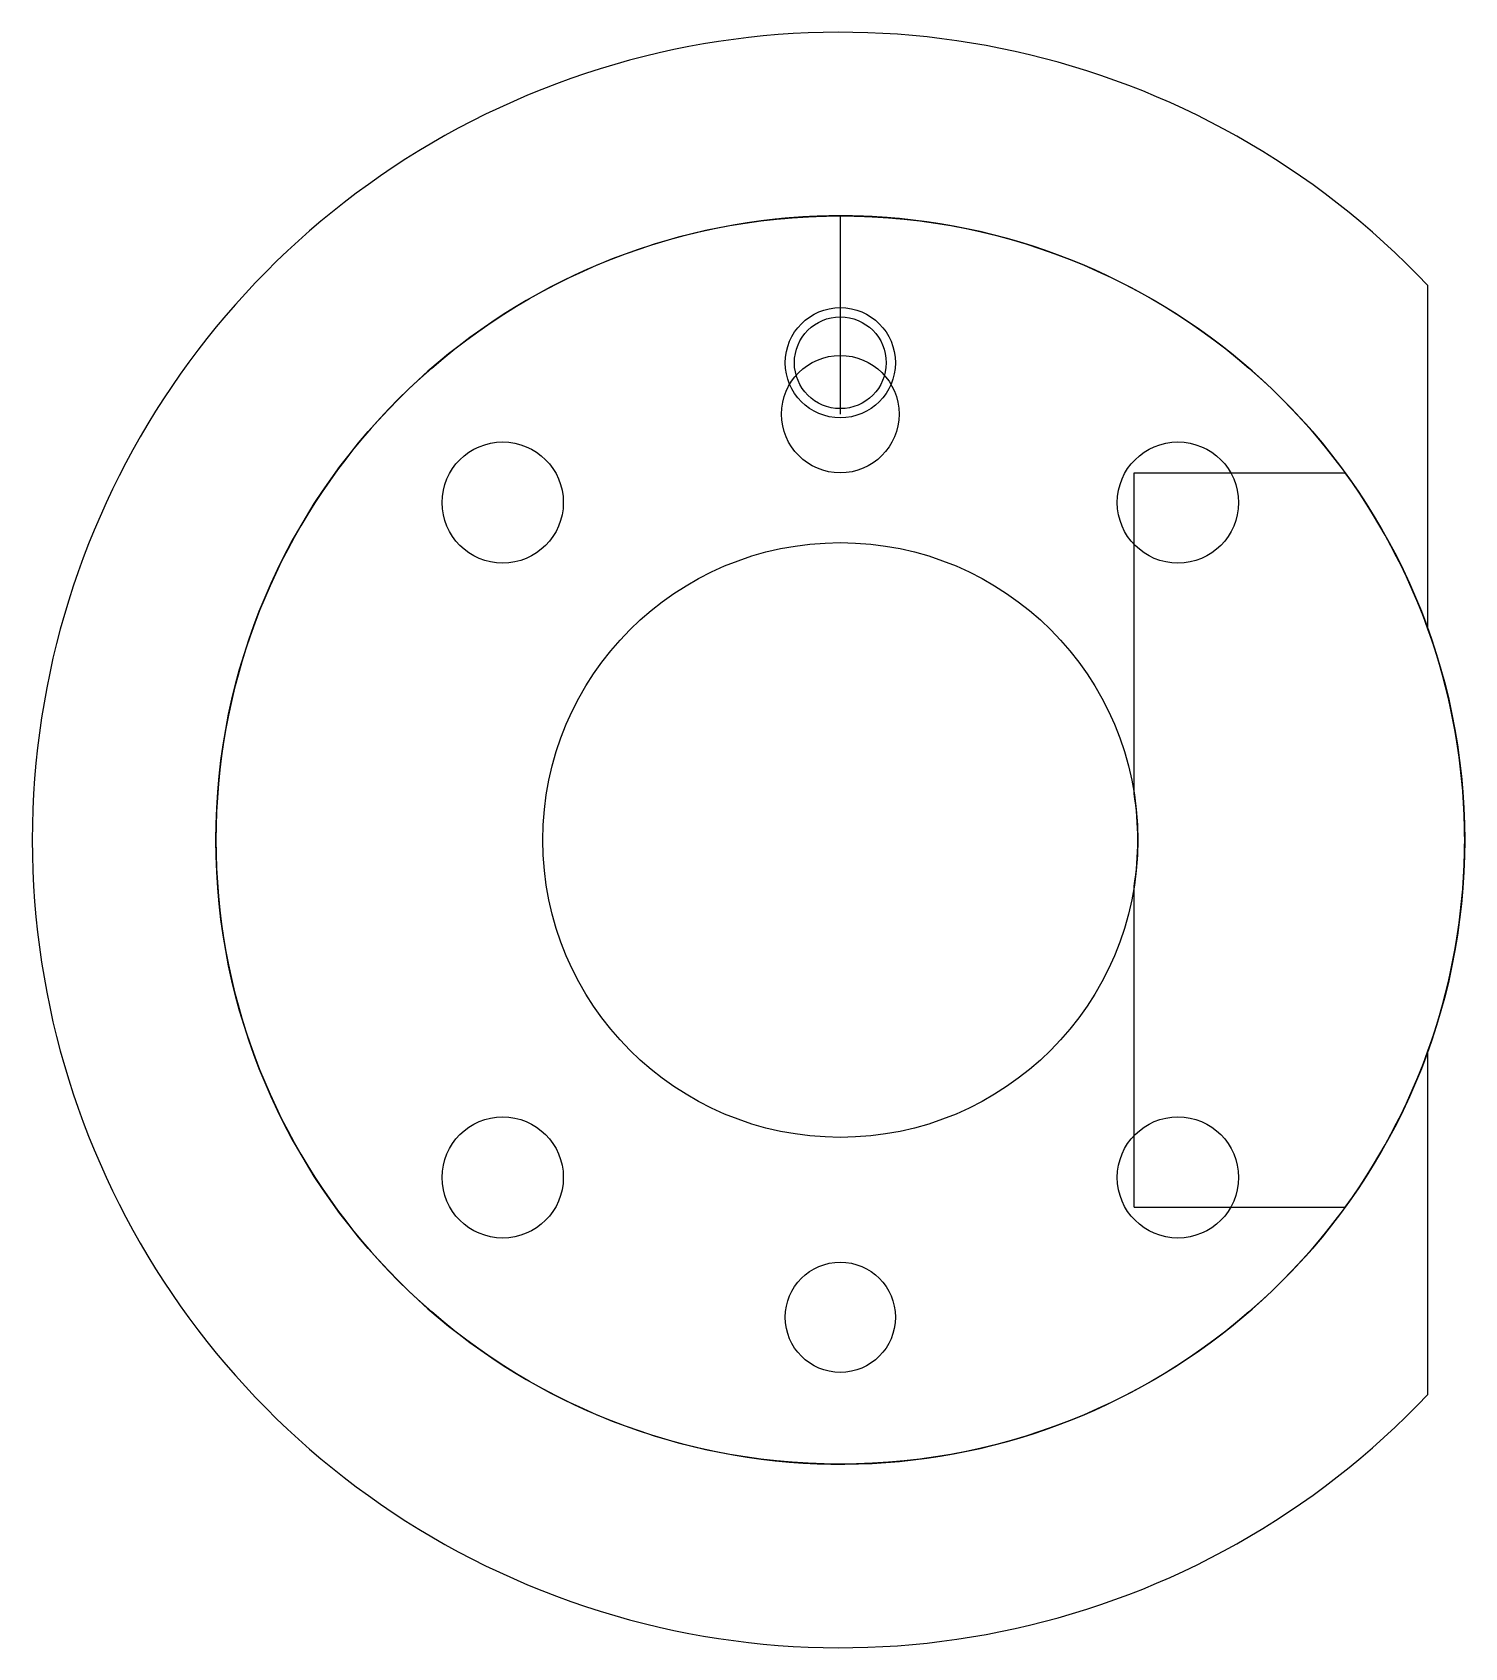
# Model space of a CAD drawing. Header units: millimetres. Extents: x -22 to 17, y -22 to 22.
import ezdxf

# ---------------------------------------------------------------- set-up
doc = ezdxf.new("R2010")
doc.units = ezdxf.units.MM
doc.layers.add('Part', color=7, linetype='CONTINUOUS')

msp = doc.modelspace()

# ---------------------------------------------------------------- linework, layer by layer
at = {"layer": 'Part'}
for p, q in [((0, 17, 88.75), (0, 13, 88.75)), ((0, 17, 88.75), (0, 13, 88.75)), ((0, 17, 93.4), (0, 11.6, 93.4)), ((0, 17, 93.4), (0, 11.6, 93.4)), ((0, 17, 98.75), (0, 13, 98.75)), ((0, 17, 98.75), (0, 13, 98.75)), ((0, 17, 163.75), (0, 13, 163.75)), ((0, 17, 163.75), (0, 13, 163.75)), ((0, 17, 168.4), (0, 11.6, 168.4)), ((0, 17, 168.4), (0, 11.6, 168.4)), ((0, 17, 173.75), (0, 13, 173.75)), ((0, 17, 173.75), (0, 13, 173.75)), ((0, 17, 238.75), (0, 13, 238.75)), ((0, 17, 238.75), (0, 13, 238.75)), ((0, 17, 243.4), (0, 11.6, 243.4)), ((0, 17, 243.4), (0, 11.6, 243.4)), ((0, 17, 248.75), (0, 13, 248.75)), ((0, 17, 248.75), (0, 13, 248.75)), ((16, 5.745, 8), (16, 15.1, 8)), ((16, 5.745, 8), (16, 15.1, 8)), ((16, 15.1), (16, 15.1, 8)), ((16, 5.745), (16, 15.1)), ((16, 5.745), (16, 15.1)), ((16, 15.1), (16, 15.1, 8)), ((1.5, 13, 274), (1.5, 13, 280)), ((1.5, 13, 274), (1.5, 13, 280)), ((8, 1.269, 12), (8, 10, 12)), ((8, 10, 12), (13.748, 10, 12)), ((8, 10, 12), (13.748, 10, 12)), ((8, 10, 30), (13.748, 10, 30)), ((8, 10, 12), (8, 10, 30)), ((8, 1.269, 30), (8, 10, 30)), ((8, 10, 30), (13.748, 10, 30)), ((8, 1.269, 30), (8, 10, 30)), ((8, 10, 12), (8, 10, 30)), ((8, 1.269, 12), (8, 10, 12)), ((13.748, 10, 12), (13.748, 10, 30)), ((13.748, 10, 12), (13.748, 10, 30)), ((-7.542, 9.192, 269), (-7.542, 9.192, 280)), ((-7.542, 9.192, 269), (-7.542, 9.192, 280)), ((10.842, 9.192, 269), (10.842, 9.192, 280)), ((10.842, 9.192, 269), (10.842, 9.192, 280)), ((16, 5.745), (16, 5.745, 8)), ((16, 5.745), (16, 5.745, 8)), ((8, 1.269, 12), (8, 1.269, 30)), ((8, 1.269, 12), (8, 1.269, 30)), ((8.1, 0, 30), (8.1, 0, 280)), ((8.1, 0), (8.1, 0, 12)), ((8.1, 0), (8.1, 0, 12)), ((8.1, 0, 30), (8.1, 0, 280)), ((17, 0), (17, 0, 12)), ((17, 0, 30), (17, 0, 280)), ((17, 0, 30), (17, 0, 280)), ((17, 0), (17, 0, 12)), ((8, -10, 12), (8, -1.269, 12)), ((8, -10, 30), (8, -1.269, 30)), ((8, -1.269, 12), (8, -1.269, 30)), ((8, -10, 30), (8, -1.269, 30)), ((8, -1.269, 12), (8, -1.269, 30)), ((8, -10, 12), (8, -1.269, 12)), ((16, -5.745), (16, -5.745, 8)), ((16, -15.1, 8), (16, -5.745, 8)), ((16, -5.745), (16, -5.745, 8)), ((16, -15.1), (16, -5.745)), ((16, -15.1, 8), (16, -5.745, 8)), ((16, -15.1), (16, -5.745)), ((-7.542, -9.192, 269), (-7.542, -9.192, 280)), ((-7.542, -9.192, 269), (-7.542, -9.192, 280)), ((10.842, -9.192, 269), (10.842, -9.192, 280)), ((10.842, -9.192, 269), (10.842, -9.192, 280)), ((8, -10, 12), (13.748, -10, 12)), ((8, -10, 30), (13.748, -10, 30)), ((8, -10, 12), (13.748, -10, 12)), ((8, -10, 30), (13.748, -10, 30)), ((8, -10, 12), (8, -10, 30)), ((8, -10, 12), (8, -10, 30)), ((13.748, -10, 12), (13.748, -10, 30)), ((13.748, -10, 12), (13.748, -10, 30)), ((1.5, -13, 274), (1.5, -13, 280)), ((1.5, -13, 274), (1.5, -13, 280)), ((16, -15.1), (16, -15.1, 8)), ((16, -15.1), (16, -15.1, 8))]:
    msp.add_line(p, q, dxfattribs=at)
for centre, radius in [((0, 0, 280), 17), ((0, 0, 280), 17), ((0, 13, 280), 1.5), ((0, 13, 280), 1.5), ((0, 13, 274), 1.5), ((0, 13, 274), 1.5), ((0, 13, 90), 1.25), ((0, 13, 100), 1.25), ((0, 13, 165), 1.25), ((0, 13, 175), 1.25), ((0, 13, 240), 1.25), ((0, 13, 250), 1.25), ((0, 13, 90), 1.25), ((0, 13, 100), 1.25), ((0, 13, 165), 1.25), ((0, 13, 175), 1.25), ((0, 13, 240), 1.25), ((0, 13, 250), 1.25), ((0, 11.6, 95), 1.6), ((0, 11.6, 170), 1.6), ((0, 11.6, 245), 1.6), ((0, 11.6, 95), 1.6), ((0, 11.6, 170), 1.6), ((0, 11.6, 245), 1.6), ((-9.192, 9.192, 280), 1.65), ((-9.192, 9.192, 280), 1.65), ((-9.192, 9.192, 269), 1.65), ((-9.192, 9.192, 269), 1.65), ((9.192, 9.192, 280), 1.65), ((9.192, 9.192, 280), 1.65), ((9.192, 9.192, 269), 1.65), ((9.192, 9.192, 269), 1.65), ((0, 0), 8.1), ((0, 0, 280), 8.1), ((0, 0), 8.1), ((0, 0, 280), 8.1), ((-9.192, -9.192, 280), 1.65), ((-9.192, -9.192, 280), 1.65), ((-9.192, -9.192, 269), 1.65), ((-9.192, -9.192, 269), 1.65), ((9.192, -9.192, 280), 1.65), ((9.192, -9.192, 280), 1.65), ((9.192, -9.192, 269), 1.65), ((9.192, -9.192, 269), 1.65), ((0, -13, 280), 1.5), ((0, -13, 280), 1.5), ((0, -13, 274), 1.5), ((0, -13, 274), 1.5)]:
    msp.add_circle(centre, radius, dxfattribs=at)
for centre, radius, start, end in [((0, 0, 8), 22, 43.3418, -43.3418), ((0, 0), 22, 43.3418, -43.3418), ((0, 0, 8), 22, 43.3418, -43.3418), ((0, 0), 22, 43.3418, -43.3418), ((0, 0, 8), 17, 19.7499, -19.7499), ((0, 0, 8), 17, 19.7499, -19.7499), ((0, 0, 12), 17, 0, 36.0319), ((0, 0, 30), 17, 0, 36.0319), ((0, 0, 12), 17, 0, 36.0319), ((0, 0, 30), 17, 0, 36.0319), ((0, 0), 17, 0, 19.7499), ((0, 0), 17, 0, 19.7499), ((0, 0, 12), 8.1, 0, 9.0125), ((0, 0, 30), 8.1, 0, 9.0125), ((0, 0, 12), 8.1, 0, 9.0125), ((0, 0, 30), 8.1, 0, 9.0125), ((0, 0, 12), 8.1, -9.0125, 0), ((0, 0, 30), 8.1, -9.0125, 0), ((0, 0, 30), 8.1, -9.0125, 0), ((0, 0, 12), 8.1, -9.0125, 0), ((0, 0, 30), 17, -36.0319, 0), ((0, 0, 12), 17, -36.0319, 0), ((0, 0, 12), 17, -36.0319, 0), ((0, 0, 30), 17, -36.0319, 0), ((0, 0), 17, -19.7499, 0), ((0, 0), 17, -19.7499, 0)]:
    msp.add_arc(centre, radius, start, end, dxfattribs=at)
for points, knots in [([(0, 17, 96.6), (-0.474, 17.001, 96.602), (-0.935, 16.977, 96.383), (-1.233, 16.955, 96.02), (-1.469, 16.938, 95.736), (-1.601, 16.924, 95.369), (-1.6, 16.925, 95), (-1.6, 16.924, 94.645), (-1.482, 16.937, 94.282), (-1.233, 16.955, 93.98), (-0.972, 16.975, 93.656), (-0.515, 17, 93.397), (0, 17, 93.4)], [0.552865, 0.552865, 0.552865, 0.552865, 0.6860409, 0.6860409, 0.6860409, 0.7908955, 0.7908955, 0.7908955, 0.8920989, 0.8920989, 0.8920989, 1, 1, 1, 1]), ([(0, 17, 171.6), (-0.474, 17.001, 171.602), (-0.935, 16.977, 171.383), (-1.233, 16.955, 171.02), (-1.469, 16.938, 170.736), (-1.601, 16.924, 170.369), (-1.6, 16.925, 170), (-1.6, 16.924, 169.645), (-1.482, 16.937, 169.282), (-1.233, 16.955, 168.98), (-0.972, 16.975, 168.656), (-0.515, 17, 168.397), (0, 17, 168.4)], [0.552865, 0.552865, 0.552865, 0.552865, 0.6860409, 0.6860409, 0.6860409, 0.7908955, 0.7908955, 0.7908955, 0.8920989, 0.8920989, 0.8920989, 1, 1, 1, 1]), ([(0, 17, 246.6), (-0.474, 17.001, 246.602), (-0.935, 16.977, 246.383), (-1.233, 16.955, 246.02), (-1.469, 16.938, 245.736), (-1.601, 16.924, 245.369), (-1.6, 16.925, 245), (-1.6, 16.924, 244.645), (-1.482, 16.937, 244.282), (-1.233, 16.955, 243.98), (-0.972, 16.975, 243.656), (-0.515, 17, 243.397), (0, 17, 243.4)], [0.552865, 0.552865, 0.552865, 0.552865, 0.6860409, 0.6860409, 0.6860409, 0.7908955, 0.7908955, 0.7908955, 0.8920989, 0.8920989, 0.8920989, 1, 1, 1, 1]), ([(0, 17, 96.6), (-0.474, 17.001, 96.602), (-0.935, 16.977, 96.383), (-1.233, 16.955, 96.02), (-1.469, 16.938, 95.736), (-1.601, 16.924, 95.369), (-1.6, 16.925, 95), (-1.6, 16.924, 94.645), (-1.482, 16.937, 94.282), (-1.233, 16.955, 93.98), (-0.972, 16.975, 93.656), (-0.515, 17, 93.397), (0, 17, 93.4)], [0.552865, 0.552865, 0.552865, 0.552865, 0.6860409, 0.6860409, 0.6860409, 0.7908955, 0.7908955, 0.7908955, 0.8920989, 0.8920989, 0.8920989, 1, 1, 1, 1]), ([(0, 17, 171.6), (-0.474, 17.001, 171.602), (-0.935, 16.977, 171.383), (-1.233, 16.955, 171.02), (-1.469, 16.938, 170.736), (-1.601, 16.924, 170.369), (-1.6, 16.925, 170), (-1.6, 16.924, 169.645), (-1.482, 16.937, 169.282), (-1.233, 16.955, 168.98), (-0.972, 16.975, 168.656), (-0.515, 17, 168.397), (0, 17, 168.4)], [0.552865, 0.552865, 0.552865, 0.552865, 0.6860409, 0.6860409, 0.6860409, 0.7908955, 0.7908955, 0.7908955, 0.8920989, 0.8920989, 0.8920989, 1, 1, 1, 1]), ([(0, 17, 246.6), (-0.474, 17.001, 246.602), (-0.935, 16.977, 246.383), (-1.233, 16.955, 246.02), (-1.469, 16.938, 245.736), (-1.601, 16.924, 245.369), (-1.6, 16.925, 245), (-1.6, 16.924, 244.645), (-1.482, 16.937, 244.282), (-1.233, 16.955, 243.98), (-0.972, 16.975, 243.656), (-0.515, 17, 243.397), (0, 17, 243.4)], [0.552865, 0.552865, 0.552865, 0.552865, 0.6860409, 0.6860409, 0.6860409, 0.7908955, 0.7908955, 0.7908955, 0.8920989, 0.8920989, 0.8920989, 1, 1, 1, 1]), ([(0, 17, 91.25), (-0.106, 17, 91.25), (-0.209, 16.999, 91.237), (-0.311, 16.997, 91.211), (-0.621, 16.991, 91.131), (-0.861, 16.979, 90.946), (-1.017, 16.97, 90.726), (-1.175, 16.96, 90.506), (-1.25, 16.954, 90.25), (-1.25, 16.954, 90), (-1.25, 16.954, 89.733), (-1.165, 16.961, 89.463), (-0.988, 16.971, 89.234), (-0.782, 16.983, 88.962), (-0.413, 17, 88.747), (0, 17, 88.75)], [0.5003508, 0.5003508, 0.5003508, 0.5003508, 0.5353728, 0.5353728, 0.5353728, 0.6426374, 0.6426374, 0.6426374, 0.749902, 0.749902, 0.749902, 0.8647228, 0.8647228, 0.8647228, 1, 1, 1, 1]), ([(0, 17, 101.25), (-0.106, 17, 101.25), (-0.209, 16.999, 101.237), (-0.311, 16.997, 101.211), (-0.621, 16.991, 101.131), (-0.861, 16.979, 100.946), (-1.017, 16.97, 100.726), (-1.175, 16.96, 100.506), (-1.25, 16.954, 100.25), (-1.25, 16.954, 100), (-1.25, 16.954, 99.733), (-1.165, 16.961, 99.463), (-0.988, 16.971, 99.234), (-0.782, 16.983, 98.962), (-0.413, 17, 98.747), (0, 17, 98.75)], [0.5003508, 0.5003508, 0.5003508, 0.5003508, 0.5353728, 0.5353728, 0.5353728, 0.6426374, 0.6426374, 0.6426374, 0.749902, 0.749902, 0.749902, 0.8647228, 0.8647228, 0.8647228, 1, 1, 1, 1]), ([(0, 17, 166.25), (-0.106, 17, 166.25), (-0.209, 16.999, 166.237), (-0.311, 16.997, 166.211), (-0.621, 16.991, 166.131), (-0.861, 16.979, 165.946), (-1.017, 16.97, 165.726), (-1.175, 16.96, 165.506), (-1.25, 16.954, 165.25), (-1.25, 16.954, 165), (-1.25, 16.954, 164.733), (-1.165, 16.961, 164.463), (-0.988, 16.971, 164.234), (-0.782, 16.983, 163.962), (-0.413, 17, 163.747), (0, 17, 163.75)], [0.5003508, 0.5003508, 0.5003508, 0.5003508, 0.5353728, 0.5353728, 0.5353728, 0.6426374, 0.6426374, 0.6426374, 0.749902, 0.749902, 0.749902, 0.8647228, 0.8647228, 0.8647228, 1, 1, 1, 1]), ([(0, 17, 176.25), (-0.106, 17, 176.25), (-0.209, 16.999, 176.237), (-0.311, 16.997, 176.211), (-0.621, 16.991, 176.131), (-0.861, 16.979, 175.946), (-1.017, 16.97, 175.726), (-1.175, 16.96, 175.506), (-1.25, 16.954, 175.25), (-1.25, 16.954, 175), (-1.25, 16.954, 174.733), (-1.165, 16.961, 174.463), (-0.988, 16.971, 174.234), (-0.782, 16.983, 173.962), (-0.413, 17, 173.747), (0, 17, 173.75)], [0.5003508, 0.5003508, 0.5003508, 0.5003508, 0.5353728, 0.5353728, 0.5353728, 0.6426374, 0.6426374, 0.6426374, 0.749902, 0.749902, 0.749902, 0.8647228, 0.8647228, 0.8647228, 1, 1, 1, 1]), ([(0, 17, 241.25), (-0.106, 17, 241.25), (-0.209, 16.999, 241.237), (-0.311, 16.997, 241.211), (-0.621, 16.991, 241.131), (-0.861, 16.979, 240.946), (-1.017, 16.97, 240.726), (-1.175, 16.96, 240.506), (-1.25, 16.954, 240.25), (-1.25, 16.954, 240), (-1.25, 16.954, 239.733), (-1.165, 16.961, 239.463), (-0.988, 16.971, 239.234), (-0.782, 16.983, 238.962), (-0.413, 17, 238.747), (0, 17, 238.75)], [0.5003508, 0.5003508, 0.5003508, 0.5003508, 0.5353728, 0.5353728, 0.5353728, 0.6426374, 0.6426374, 0.6426374, 0.749902, 0.749902, 0.749902, 0.8647228, 0.8647228, 0.8647228, 1, 1, 1, 1]), ([(0, 17, 251.25), (-0.106, 17, 251.25), (-0.209, 16.999, 251.237), (-0.311, 16.997, 251.211), (-0.621, 16.991, 251.131), (-0.861, 16.979, 250.946), (-1.017, 16.97, 250.726), (-1.175, 16.96, 250.506), (-1.25, 16.954, 250.25), (-1.25, 16.954, 250), (-1.25, 16.954, 249.733), (-1.165, 16.961, 249.463), (-0.988, 16.971, 249.234), (-0.782, 16.983, 248.962), (-0.413, 17, 248.747), (0, 17, 248.75)], [0.5003508, 0.5003508, 0.5003508, 0.5003508, 0.5353728, 0.5353728, 0.5353728, 0.6426374, 0.6426374, 0.6426374, 0.749902, 0.749902, 0.749902, 0.8647228, 0.8647228, 0.8647228, 1, 1, 1, 1]), ([(0, 17, 91.25), (-0.106, 17, 91.25), (-0.209, 16.999, 91.237), (-0.311, 16.997, 91.211), (-0.621, 16.991, 91.131), (-0.861, 16.979, 90.946), (-1.017, 16.97, 90.726), (-1.175, 16.96, 90.506), (-1.25, 16.954, 90.25), (-1.25, 16.954, 90), (-1.25, 16.954, 89.733), (-1.165, 16.961, 89.463), (-0.988, 16.971, 89.234), (-0.782, 16.983, 88.962), (-0.413, 17, 88.747), (0, 17, 88.75)], [0.5003508, 0.5003508, 0.5003508, 0.5003508, 0.5353728, 0.5353728, 0.5353728, 0.6426374, 0.6426374, 0.6426374, 0.749902, 0.749902, 0.749902, 0.8647228, 0.8647228, 0.8647228, 1, 1, 1, 1]), ([(0, 17, 101.25), (-0.106, 17, 101.25), (-0.209, 16.999, 101.237), (-0.311, 16.997, 101.211), (-0.621, 16.991, 101.131), (-0.861, 16.979, 100.946), (-1.017, 16.97, 100.726), (-1.175, 16.96, 100.506), (-1.25, 16.954, 100.25), (-1.25, 16.954, 100), (-1.25, 16.954, 99.733), (-1.165, 16.961, 99.463), (-0.988, 16.971, 99.234), (-0.782, 16.983, 98.962), (-0.413, 17, 98.747), (0, 17, 98.75)], [0.5003508, 0.5003508, 0.5003508, 0.5003508, 0.5353728, 0.5353728, 0.5353728, 0.6426374, 0.6426374, 0.6426374, 0.749902, 0.749902, 0.749902, 0.8647228, 0.8647228, 0.8647228, 1, 1, 1, 1]), ([(0, 17, 166.25), (-0.106, 17, 166.25), (-0.209, 16.999, 166.237), (-0.311, 16.997, 166.211), (-0.621, 16.991, 166.131), (-0.861, 16.979, 165.946), (-1.017, 16.97, 165.726), (-1.175, 16.96, 165.506), (-1.25, 16.954, 165.25), (-1.25, 16.954, 165), (-1.25, 16.954, 164.733), (-1.165, 16.961, 164.463), (-0.988, 16.971, 164.234), (-0.782, 16.983, 163.962), (-0.413, 17, 163.747), (0, 17, 163.75)], [0.5003508, 0.5003508, 0.5003508, 0.5003508, 0.5353728, 0.5353728, 0.5353728, 0.6426374, 0.6426374, 0.6426374, 0.749902, 0.749902, 0.749902, 0.8647228, 0.8647228, 0.8647228, 1, 1, 1, 1]), ([(0, 17, 176.25), (-0.106, 17, 176.25), (-0.209, 16.999, 176.237), (-0.311, 16.997, 176.211), (-0.621, 16.991, 176.131), (-0.861, 16.979, 175.946), (-1.017, 16.97, 175.726), (-1.175, 16.96, 175.506), (-1.25, 16.954, 175.25), (-1.25, 16.954, 175), (-1.25, 16.954, 174.733), (-1.165, 16.961, 174.463), (-0.988, 16.971, 174.234), (-0.782, 16.983, 173.962), (-0.413, 17, 173.747), (0, 17, 173.75)], [0.5003508, 0.5003508, 0.5003508, 0.5003508, 0.5353728, 0.5353728, 0.5353728, 0.6426374, 0.6426374, 0.6426374, 0.749902, 0.749902, 0.749902, 0.8647228, 0.8647228, 0.8647228, 1, 1, 1, 1]), ([(0, 17, 241.25), (-0.106, 17, 241.25), (-0.209, 16.999, 241.237), (-0.311, 16.997, 241.211), (-0.621, 16.991, 241.131), (-0.861, 16.979, 240.946), (-1.017, 16.97, 240.726), (-1.175, 16.96, 240.506), (-1.25, 16.954, 240.25), (-1.25, 16.954, 240), (-1.25, 16.954, 239.733), (-1.165, 16.961, 239.463), (-0.988, 16.971, 239.234), (-0.782, 16.983, 238.962), (-0.413, 17, 238.747), (0, 17, 238.75)], [0.5003508, 0.5003508, 0.5003508, 0.5003508, 0.5353728, 0.5353728, 0.5353728, 0.6426374, 0.6426374, 0.6426374, 0.749902, 0.749902, 0.749902, 0.8647228, 0.8647228, 0.8647228, 1, 1, 1, 1]), ([(0, 17, 251.25), (-0.106, 17, 251.25), (-0.209, 16.999, 251.237), (-0.311, 16.997, 251.211), (-0.621, 16.991, 251.131), (-0.861, 16.979, 250.946), (-1.017, 16.97, 250.726), (-1.175, 16.96, 250.506), (-1.25, 16.954, 250.25), (-1.25, 16.954, 250), (-1.25, 16.954, 249.733), (-1.165, 16.961, 249.463), (-0.988, 16.971, 249.234), (-0.782, 16.983, 248.962), (-0.413, 17, 248.747), (0, 17, 248.75)], [0.5003508, 0.5003508, 0.5003508, 0.5003508, 0.5353728, 0.5353728, 0.5353728, 0.6426374, 0.6426374, 0.6426374, 0.749902, 0.749902, 0.749902, 0.8647228, 0.8647228, 0.8647228, 1, 1, 1, 1]), ([(0, 17, 88.75), (0.413, 17, 88.747), (0.782, 16.983, 88.962), (0.988, 16.971, 89.234), (1.165, 16.961, 89.463), (1.25, 16.954, 89.733), (1.25, 16.954, 90), (1.25, 16.954, 90.349), (1.104, 16.966, 90.707), (0.797, 16.981, 90.963), (0.594, 16.991, 91.134), (0.3, 17, 91.252), (0, 17, 91.25)], [0, 0, 0, 0, 0.1353184, 0.1353184, 0.1353184, 0.2501375, 0.2501375, 0.2501375, 0.4004004, 0.4004004, 0.4004004, 0.5003508, 0.5003508, 0.5003508, 0.5003508]), ([(0, 17, 93.4), (0.515, 17, 93.397), (0.971, 16.975, 93.656), (1.233, 16.955, 93.98), (1.482, 16.937, 94.283), (1.6, 16.924, 94.644), (1.6, 16.925, 95), (1.599, 16.924, 95.444), (1.416, 16.945, 95.901), (1.02, 16.969, 96.233), (0.764, 16.985, 96.449), (0.387, 17, 96.603), (0, 17, 96.6)], [0, 0, 0, 0, 0.142471, 0.142471, 0.142471, 0.2763878, 0.2763878, 0.2763878, 0.4439953, 0.4439953, 0.4439953, 0.552865, 0.552865, 0.552865, 0.552865]), ([(0, 17, 98.75), (0.413, 17, 98.747), (0.782, 16.983, 98.962), (0.988, 16.971, 99.234), (1.165, 16.961, 99.463), (1.25, 16.954, 99.733), (1.25, 16.954, 100), (1.25, 16.954, 100.349), (1.104, 16.966, 100.707), (0.797, 16.981, 100.963), (0.594, 16.991, 101.134), (0.3, 17, 101.252), (0, 17, 101.25)], [0, 0, 0, 0, 0.1353184, 0.1353184, 0.1353184, 0.2501375, 0.2501375, 0.2501375, 0.4004004, 0.4004004, 0.4004004, 0.5003508, 0.5003508, 0.5003508, 0.5003508]), ([(0, 17, 163.75), (0.413, 17, 163.747), (0.782, 16.983, 163.962), (0.988, 16.971, 164.234), (1.165, 16.961, 164.463), (1.25, 16.954, 164.733), (1.25, 16.954, 165), (1.25, 16.954, 165.349), (1.104, 16.966, 165.707), (0.797, 16.981, 165.963), (0.594, 16.991, 166.134), (0.3, 17, 166.252), (0, 17, 166.25)], [0, 0, 0, 0, 0.1353184, 0.1353184, 0.1353184, 0.2501375, 0.2501375, 0.2501375, 0.4004004, 0.4004004, 0.4004004, 0.5003508, 0.5003508, 0.5003508, 0.5003508]), ([(0, 17, 168.4), (0.515, 17, 168.397), (0.971, 16.975, 168.656), (1.233, 16.955, 168.98), (1.482, 16.937, 169.283), (1.6, 16.924, 169.644), (1.6, 16.925, 170), (1.599, 16.924, 170.444), (1.416, 16.945, 170.901), (1.02, 16.969, 171.233), (0.764, 16.985, 171.449), (0.387, 17, 171.603), (0, 17, 171.6)], [0, 0, 0, 0, 0.1424709, 0.1424709, 0.1424709, 0.2763878, 0.2763878, 0.2763878, 0.4439953, 0.4439953, 0.4439953, 0.552865, 0.552865, 0.552865, 0.552865]), ([(0, 17, 173.75), (0.413, 17, 173.747), (0.782, 16.983, 173.962), (0.988, 16.971, 174.234), (1.165, 16.961, 174.463), (1.25, 16.954, 174.733), (1.25, 16.954, 175), (1.25, 16.954, 175.349), (1.104, 16.966, 175.707), (0.797, 16.981, 175.963), (0.594, 16.991, 176.134), (0.3, 17, 176.252), (0, 17, 176.25)], [0, 0, 0, 0, 0.1353184, 0.1353184, 0.1353184, 0.2501375, 0.2501375, 0.2501375, 0.4004004, 0.4004004, 0.4004004, 0.5003508, 0.5003508, 0.5003508, 0.5003508]), ([(0, 17, 238.75), (0.413, 17, 238.747), (0.782, 16.983, 238.962), (0.988, 16.971, 239.234), (1.165, 16.961, 239.463), (1.25, 16.954, 239.733), (1.25, 16.954, 240), (1.25, 16.954, 240.349), (1.104, 16.966, 240.707), (0.797, 16.981, 240.963), (0.594, 16.991, 241.134), (0.3, 17, 241.252), (0, 17, 241.25)], [0, 0, 0, 0, 0.1353184, 0.1353184, 0.1353184, 0.2501375, 0.2501375, 0.2501375, 0.4004004, 0.4004004, 0.4004004, 0.5003508, 0.5003508, 0.5003508, 0.5003508]), ([(0, 17, 243.4), (0.515, 17, 243.397), (0.971, 16.975, 243.656), (1.233, 16.955, 243.98), (1.482, 16.937, 244.283), (1.6, 16.924, 244.644), (1.6, 16.925, 245), (1.599, 16.924, 245.444), (1.416, 16.945, 245.901), (1.02, 16.969, 246.233), (0.764, 16.985, 246.449), (0.387, 17, 246.603), (0, 17, 246.6)], [0, 0, 0, 0, 0.142471, 0.142471, 0.142471, 0.2763878, 0.2763878, 0.2763878, 0.4439953, 0.4439953, 0.4439953, 0.552865, 0.552865, 0.552865, 0.552865]), ([(0, 17, 248.75), (0.413, 17, 248.747), (0.782, 16.983, 248.962), (0.988, 16.971, 249.234), (1.165, 16.961, 249.463), (1.25, 16.954, 249.733), (1.25, 16.954, 250), (1.25, 16.954, 250.349), (1.104, 16.966, 250.707), (0.797, 16.981, 250.963), (0.594, 16.991, 251.134), (0.3, 17, 251.252), (0, 17, 251.25)], [0, 0, 0, 0, 0.1353184, 0.1353184, 0.1353184, 0.2501375, 0.2501375, 0.2501375, 0.4004004, 0.4004004, 0.4004004, 0.5003508, 0.5003508, 0.5003508, 0.5003508]), ([(0, 17, 88.75), (0.413, 17, 88.747), (0.782, 16.983, 88.962), (0.988, 16.971, 89.234), (1.165, 16.961, 89.463), (1.25, 16.954, 89.733), (1.25, 16.954, 90), (1.25, 16.954, 90.349), (1.104, 16.966, 90.707), (0.797, 16.981, 90.963), (0.594, 16.991, 91.134), (0.3, 17, 91.252), (0, 17, 91.25)], [0, 0, 0, 0, 0.1353184, 0.1353184, 0.1353184, 0.2501375, 0.2501375, 0.2501375, 0.4004004, 0.4004004, 0.4004004, 0.5003508, 0.5003508, 0.5003508, 0.5003508]), ([(0, 17, 93.4), (0.515, 17, 93.397), (0.971, 16.975, 93.656), (1.233, 16.955, 93.98), (1.482, 16.937, 94.283), (1.6, 16.924, 94.644), (1.6, 16.925, 95), (1.599, 16.924, 95.444), (1.416, 16.945, 95.901), (1.02, 16.969, 96.233), (0.764, 16.985, 96.449), (0.387, 17, 96.603), (0, 17, 96.6)], [0, 0, 0, 0, 0.142471, 0.142471, 0.142471, 0.2763878, 0.2763878, 0.2763878, 0.4439953, 0.4439953, 0.4439953, 0.552865, 0.552865, 0.552865, 0.552865]), ([(0, 17, 98.75), (0.413, 17, 98.747), (0.782, 16.983, 98.962), (0.988, 16.971, 99.234), (1.165, 16.961, 99.463), (1.25, 16.954, 99.733), (1.25, 16.954, 100), (1.25, 16.954, 100.349), (1.104, 16.966, 100.707), (0.797, 16.981, 100.963), (0.594, 16.991, 101.134), (0.3, 17, 101.252), (0, 17, 101.25)], [0, 0, 0, 0, 0.1353184, 0.1353184, 0.1353184, 0.2501375, 0.2501375, 0.2501375, 0.4004004, 0.4004004, 0.4004004, 0.5003508, 0.5003508, 0.5003508, 0.5003508]), ([(0, 17, 163.75), (0.413, 17, 163.747), (0.782, 16.983, 163.962), (0.988, 16.971, 164.234), (1.165, 16.961, 164.463), (1.25, 16.954, 164.733), (1.25, 16.954, 165), (1.25, 16.954, 165.349), (1.104, 16.966, 165.707), (0.797, 16.981, 165.963), (0.594, 16.991, 166.134), (0.3, 17, 166.252), (0, 17, 166.25)], [0, 0, 0, 0, 0.1353184, 0.1353184, 0.1353184, 0.2501375, 0.2501375, 0.2501375, 0.4004004, 0.4004004, 0.4004004, 0.5003508, 0.5003508, 0.5003508, 0.5003508]), ([(0, 17, 168.4), (0.515, 17, 168.397), (0.971, 16.975, 168.656), (1.233, 16.955, 168.98), (1.482, 16.937, 169.283), (1.6, 16.924, 169.644), (1.6, 16.925, 170), (1.599, 16.924, 170.444), (1.416, 16.945, 170.901), (1.02, 16.969, 171.233), (0.764, 16.985, 171.449), (0.387, 17, 171.603), (0, 17, 171.6)], [0, 0, 0, 0, 0.1424709, 0.1424709, 0.1424709, 0.2763878, 0.2763878, 0.2763878, 0.4439953, 0.4439953, 0.4439953, 0.552865, 0.552865, 0.552865, 0.552865]), ([(0, 17, 173.75), (0.413, 17, 173.747), (0.782, 16.983, 173.962), (0.988, 16.971, 174.234), (1.165, 16.961, 174.463), (1.25, 16.954, 174.733), (1.25, 16.954, 175), (1.25, 16.954, 175.349), (1.104, 16.966, 175.707), (0.797, 16.981, 175.963), (0.594, 16.991, 176.134), (0.3, 17, 176.252), (0, 17, 176.25)], [0, 0, 0, 0, 0.1353184, 0.1353184, 0.1353184, 0.2501375, 0.2501375, 0.2501375, 0.4004004, 0.4004004, 0.4004004, 0.5003508, 0.5003508, 0.5003508, 0.5003508]), ([(0, 17, 238.75), (0.413, 17, 238.747), (0.782, 16.983, 238.962), (0.988, 16.971, 239.234), (1.165, 16.961, 239.463), (1.25, 16.954, 239.733), (1.25, 16.954, 240), (1.25, 16.954, 240.349), (1.104, 16.966, 240.707), (0.797, 16.981, 240.963), (0.594, 16.991, 241.134), (0.3, 17, 241.252), (0, 17, 241.25)], [0, 0, 0, 0, 0.1353184, 0.1353184, 0.1353184, 0.2501375, 0.2501375, 0.2501375, 0.4004004, 0.4004004, 0.4004004, 0.5003508, 0.5003508, 0.5003508, 0.5003508]), ([(0, 17, 243.4), (0.515, 17, 243.397), (0.971, 16.975, 243.656), (1.233, 16.955, 243.98), (1.482, 16.937, 244.283), (1.6, 16.924, 244.644), (1.6, 16.925, 245), (1.599, 16.924, 245.444), (1.416, 16.945, 245.901), (1.02, 16.969, 246.233), (0.764, 16.985, 246.449), (0.387, 17, 246.603), (0, 17, 246.6)], [0, 0, 0, 0, 0.142471, 0.142471, 0.142471, 0.2763878, 0.2763878, 0.2763878, 0.4439953, 0.4439953, 0.4439953, 0.552865, 0.552865, 0.552865, 0.552865]), ([(0, 17, 248.75), (0.413, 17, 248.747), (0.782, 16.983, 248.962), (0.988, 16.971, 249.234), (1.165, 16.961, 249.463), (1.25, 16.954, 249.733), (1.25, 16.954, 250), (1.25, 16.954, 250.349), (1.104, 16.966, 250.707), (0.797, 16.981, 250.963), (0.594, 16.991, 251.134), (0.3, 17, 251.252), (0, 17, 251.25)], [0, 0, 0, 0, 0.1353184, 0.1353184, 0.1353184, 0.2501375, 0.2501375, 0.2501375, 0.4004004, 0.4004004, 0.4004004, 0.5003508, 0.5003508, 0.5003508, 0.5003508])]:
    msp.add_open_spline(points, degree=3, knots=knots, dxfattribs=at)

doc.saveas('drawing.dxf')
